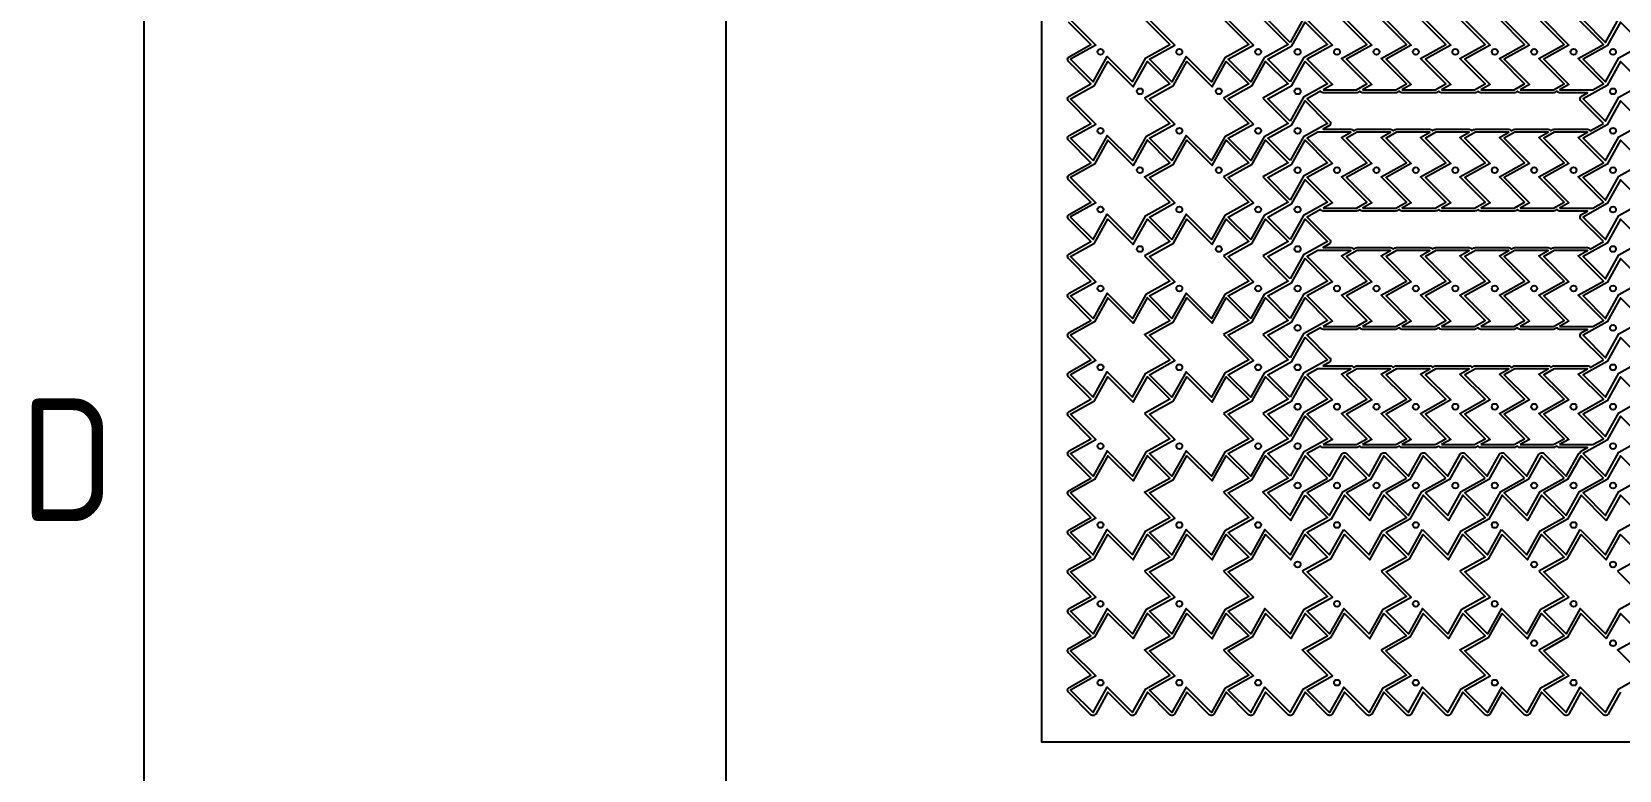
# Model space of a CAD drawing. Header units: millimetres. Extents: x -28 to 301, y -25 to 208.
# Drawn here: x -22.61 to 17.66, y 64.28 to 83.01 of the extents above; entities that cross this region are included whole.
import ezdxf
from ezdxf.enums import TextEntityAlignment as Align

# ---------------------------------------------------------------- set-up
doc = ezdxf.new("R2010")
doc.units = ezdxf.units.MM
doc.header["$MEASUREMENT"] = 0
for name, color, linetype in [('1_copper', 7, 'Continuous'), ('drills_via_1_64', 7, 'Continuous'), ('outline', 7, 'Continuous'), ('Title Block', 7, 'Continuous')]:
    doc.layers.add(name, color=color, linetype=linetype)
doc.styles.add('ACISOTS', font='isocp.shx', dxfattribs={"height": 1})
doc.styles.add('ISO Proportional', font='isocp.shx')

# ---------------------------------------------------------------- blocks, each defined once
blk = doc.blocks.new('*U35')
blk.add_lwpolyline([(0.758, 0.188), (0.188, 0.758), (-0.151, 0.151), (-0.758, -0.188), (-0.188, -0.758), (0.151, -0.151)], close=True)
blk = doc.blocks.new('*U37')
at = {"color": 0, "linetype": 'ByBlock', "lineweight": -2, "transparency": 16777216}
for p in [(0, 0), (1, 0), (2, 0), (3, 0), (4, 0), (5, 0), (6, 0), (7, 0), (8, 0), (9, 0), (10, 0), (11, 0), (12, 0), (13, 0), (14, 0), (15, 0), (16, 0), (17, 0), (18, 0), (19, 0), (20, 0), (21, 0), (22, 0), (23, 0), (24, 0), (25, 0)]:
    blk.add_blockref('*U35', p, dxfattribs=at)
blk = doc.blocks.new('*U54')
blk.add_lwpolyline([(-0.354, -0.962), (0.49, -0.962), (0.758, -0.812), (0.117, -0.171), (0.758, 0.188), (0.117, 0.829), (0.354, 0.962), (-0.49, 0.962), (-0.758, 0.812), (-0.117, 0.171), (-0.758, -0.188), (-0.117, -0.829)], close=True)
blk = doc.blocks.new('*U55')
at = {"color": 0, "linetype": 'ByBlock', "lineweight": -2, "transparency": 16777216}
for p in [(-6, 0), (-5, 0), (-4, 0), (-3, 0), (-2, 0), (-1, 0), (0, 0)]:
    blk.add_blockref('*U54', p, dxfattribs=at)
blk = doc.blocks.new('*U51')
for points in [[(4.258, 1.188), (3.688, 1.758), (3.349, 1.151), (2.742, 0.812), (3.312, 0.242), (3.651, 0.849)], [(4.258, 0.188), (3.688, 0.758), (3.349, 0.151), (2.742, -0.188), (3.312, -0.758), (3.651, -0.151)], [(4.258, -0.812), (3.688, -0.242), (3.349, -0.849), (2.742, -1.188), (3.312, -1.758), (3.651, -1.151)]]:
    blk.add_lwpolyline(points, close=True)
blk.add_blockref('*U55', (2.5, 0))
blk = doc.blocks.new('*U53')
at = {"color": 0, "linetype": 'ByBlock', "lineweight": -2, "transparency": 16777216}
for p in [(0, 0), (0, -3), (0, -6), (0, -9)]:
    blk.add_blockref('*U51', p, dxfattribs=at)
blk = doc.blocks.new('*U56')
blk.add_lwpolyline([(0.117, 0.329), (0.758, -0.312), (0.151, -0.651), (-0.188, -1.258), (-0.758, -0.688), (-0.117, -0.329), (-0.758, 0.312), (-0.151, 0.651), (0.188, 1.258), (0.758, 0.688)], close=True)
blk = doc.blocks.new('*U57')
at = {"color": 0, "linetype": 'ByBlock', "lineweight": -2, "transparency": 16777216}
for p in [(0, 0), (0, -2), (0, -4), (0, -6), (0, -8), (0, -10), (0, -12), (0, -14), (0, -16), (0, -18), (0, -20), (0, -22)]:
    blk.add_blockref('*U56', p, dxfattribs=at)
blk = doc.blocks.new('*U67')
blk.add_lwpolyline([(-0.329, -0.117), (0.312, -0.758), (0.651, -0.151), (1.258, 0.188), (0.688, 0.758), (0.329, 0.117), (-0.312, 0.758), (-0.651, 0.151), (-1.258, -0.188), (-0.688, -0.758)], close=True)
blk = doc.blocks.new('*U69')
at = {"color": 0, "linetype": 'ByBlock', "lineweight": -2, "transparency": 16777216}
for p in [(0, 0), (2, 0), (4, 0), (6, 0)]:
    blk.add_blockref('*U67', p, dxfattribs=at)
blk = doc.blocks.new('*U71')
blk.add_lwpolyline([(0.758, 0.188), (0.188, 0.758), (-0.151, 0.151), (-0.758, -0.188), (-0.188, -0.758), (0.151, -0.151)], close=True)
blk = doc.blocks.new('*U72')
at = {"color": 0, "linetype": 'ByBlock', "lineweight": -2, "transparency": 16777216}
for p in [(0, 0), (1, 0), (2, 0), (3, 0), (4, 0), (5, 0), (6, 0), (7, 0), (8, 0)]:
    blk.add_blockref('*U71', p, dxfattribs=at)
blk = doc.blocks.new('Title Block')
at = {"layer": 'Title Block'}
blk.add_line((11, 284.23), (11, 10), dxfattribs=at)
at = {"layer": 'Title Block', "style": 'ISO Proportional'}
blk.add_text('D', height=3.96, dxfattribs=at).set_placement((8.525, 124.345), align=Align.MIDDLE)
at = {"layer": 'Title Block', "lineweight": 35, "style": 'ACISOTS'}
for tag, p, height in [('FILE_NAME', (254.412, 53.895), 3), ('FSCM_NO', (293.682, 53.036), 3), ('SHEET', (326.775, 52.113), 3), ('SCALE', (368.025, 52.113), 3), ('SIZE', (254.703, 48.23), 3), ('DESIGN_ACTIVITY', (328.785, 43.136), 3.5), ('CHECK_DATE', (254.412, 41.895), 3), ('CHECK_DATE', (254.703, 36.143), 3), ('CHECKED_BY', (277.956, 36.143), 3), ('SHEETNAME', (326.775, 30.475), 6), ('APPROVAL_DATE', (254.703, 30.171), 3), ('APPROVED_BY', (277.956, 30.171), 3), ('DRAWING_SUBTITLE', (328.785, 25.443), 3), ('ISSUE_DATE', (254.703, 24.084), 3), ('ISSUED_BY', (277.956, 24.084), 3), ('REVISION', (254.703, 18.084), 3), ('SHEETNUMBER-NAME', (326.775, 11.765), 6), ('CONTRACT_NO', (254.703, 12.084), 3.5)]:
    blk.add_attdef(tag, p, '', height=height, dxfattribs=at)

msp = doc.modelspace()

# ---------------------------------------------------------------- linework, layer by layer
for points in [[(7.61706, 83.3292), (8.25848, 82.68778), (7.65162, 82.34852), (7.31236, 81.74166), (6.67094, 82.38308), (6.31236, 81.74166), (5.74218, 82.31185), (6.3836, 82.67043), (5.74218, 83.31185), (6.34904, 83.65111), (6.6883, 84.25797), (7.32972, 83.61655), (7.68829, 84.25797), (8.25848, 83.68778)], [(5.61706, 81.3292), (6.25848, 80.68778), (5.65162, 80.34852), (5.31236, 79.74166), (4.67094, 80.38308), (4.31236, 79.74166), (3.74218, 80.31185), (4.3836, 80.67043), (3.74218, 81.31185), (4.34904, 81.65111), (4.6883, 82.25797), (5.32972, 81.61655), (5.68829, 82.25797), (6.25848, 81.68778)], [(7.61706, 81.3292), (8.25848, 80.68778), (7.65162, 80.34852), (7.31236, 79.74166), (6.67094, 80.38308), (6.31236, 79.74166), (5.74218, 80.31185), (6.3836, 80.67043), (5.74218, 81.31185), (6.34904, 81.65111), (6.6883, 82.25797), (7.32972, 81.61655), (7.68829, 82.25797), (8.25848, 81.68778)], [(7.61706, 79.3292), (8.25848, 78.68778), (7.65162, 78.34852), (7.31236, 77.74166), (6.67094, 78.38308), (6.31236, 77.74166), (5.74218, 78.31185), (6.3836, 78.67043), (5.74218, 79.31185), (6.34904, 79.65111), (6.6883, 80.25797), (7.32972, 79.61655), (7.68829, 80.25797), (8.25848, 79.68778)], [(5.61706, 77.3292), (6.25848, 76.68778), (5.65162, 76.34852), (5.31236, 75.74166), (4.67094, 76.38308), (4.31236, 75.74166), (3.74218, 76.31185), (4.3836, 76.67043), (3.74218, 77.31185), (4.34904, 77.65111), (4.6883, 78.25797), (5.32972, 77.61655), (5.68829, 78.25797), (6.25848, 77.68778)], [(7.61706, 77.3292), (8.25848, 76.68778), (7.65162, 76.34852), (7.31236, 75.74166), (6.67094, 76.38308), (6.31236, 75.74166), (5.74218, 76.31185), (6.3836, 76.67043), (5.74218, 77.31185), (6.34904, 77.65111), (6.6883, 78.25797), (7.32972, 77.61655), (7.68829, 78.25797), (8.25848, 77.68778)], [(7.61706, 75.3292), (8.25848, 74.68778), (7.65162, 74.34852), (7.31236, 73.74166), (6.67094, 74.38308), (6.31236, 73.74166), (5.74218, 74.31185), (6.3836, 74.67043), (5.74218, 75.31185), (6.34904, 75.65111), (6.6883, 76.25797), (7.32972, 75.61655), (7.68829, 76.25797), (8.25848, 75.68778)], [(5.61706, 73.3292), (6.25848, 72.68778), (5.65162, 72.34852), (5.31236, 71.74166), (4.67094, 72.38308), (4.31236, 71.74166), (3.74218, 72.31185), (4.3836, 72.67043), (3.74218, 73.31185), (4.34904, 73.65111), (4.6883, 74.25797), (5.32972, 73.61655), (5.68829, 74.25797), (6.25848, 73.68778)], [(7.61706, 73.3292), (8.25848, 72.68778), (7.65162, 72.34852), (7.31236, 71.74166), (6.67094, 72.38308), (6.31236, 71.74166), (5.74218, 72.31185), (6.3836, 72.67043), (5.74218, 73.31185), (6.34904, 73.65111), (6.6883, 74.25797), (7.32972, 73.61655), (7.68829, 74.25797), (8.25848, 73.68778)], [(7.61706, 71.3292), (8.25848, 70.68778), (7.65162, 70.34852), (7.31236, 69.74166), (6.67094, 70.38308), (6.31236, 69.74166), (5.74218, 70.31185), (6.3836, 70.67043), (5.74218, 71.31185), (6.34904, 71.65111), (6.6883, 72.25797), (7.32972, 71.61655), (7.68829, 72.25797), (8.25848, 71.68778)], [(9.68829, 71.25797), (10.25848, 70.68778), (9.65162, 70.34852), (9.31236, 69.74166), (8.67094, 70.38308), (8.31236, 69.74166), (7.74218, 70.31185), (8.3836, 70.67043), (7.74218, 71.31185), (8.34904, 71.65111), (8.68829, 72.25797), (9.25848, 71.68778), (8.61706, 71.3292), (9.32972, 70.61655)], [(5.61706, 69.3292), (6.25848, 68.68778), (5.65162, 68.34852), (5.31236, 67.74166), (4.67094, 68.38308), (4.31236, 67.74166), (3.74218, 68.31185), (4.3836, 68.67043), (3.74218, 69.31185), (4.34904, 69.65111), (4.6883, 70.25797), (5.32972, 69.61655), (5.68829, 70.25797), (6.25848, 69.68778)], [(7.61706, 69.3292), (8.25848, 68.68778), (7.65162, 68.34852), (7.31236, 67.74166), (6.67094, 68.38308), (6.31236, 67.74166), (5.74218, 68.31185), (6.3836, 68.67043), (5.74218, 69.31185), (6.34904, 69.65111), (6.6883, 70.25797), (7.32972, 69.61655), (7.68829, 70.25797), (8.25848, 69.68778)], [(9.61706, 69.3292), (10.25848, 68.68778), (9.65162, 68.34852), (9.31236, 67.74166), (8.67094, 68.38308), (8.31236, 67.74166), (7.74218, 68.31185), (8.3836, 68.67043), (7.74218, 69.31185), (8.34904, 69.65111), (8.6883, 70.25797), (9.32972, 69.61655), (9.68829, 70.25797), (10.25848, 69.68778)], [(11.61706, 69.3292), (12.25848, 68.68778), (11.65162, 68.34852), (11.31236, 67.74166), (10.67094, 68.38308), (10.31236, 67.74166), (9.74218, 68.31185), (10.3836, 68.67043), (9.74218, 69.31185), (10.34904, 69.65111), (10.6883, 70.25797), (11.32972, 69.61655), (11.68829, 70.25797), (12.25848, 69.68778)], [(13.61706, 69.3292), (14.25848, 68.68778), (13.65162, 68.34852), (13.31236, 67.74166), (12.67094, 68.38308), (12.31236, 67.74166), (11.74218, 68.31185), (12.3836, 68.67043), (11.74218, 69.31185), (12.34904, 69.65111), (12.6883, 70.25797), (13.32972, 69.61655), (13.68829, 70.25797), (14.25848, 69.68778)], [(15.61706, 69.3292), (16.25848, 68.68778), (15.65162, 68.34852), (15.31236, 67.74166), (14.67094, 68.38308), (14.31236, 67.74166), (13.74218, 68.31185), (14.3836, 68.67043), (13.74218, 69.31185), (14.34904, 69.65111), (14.6883, 70.25797), (15.32972, 69.61655), (15.68829, 70.25797), (16.25848, 69.68778)], [(17.61706, 69.3292), (18.25848, 68.68778), (17.65162, 68.34852), (17.31236, 67.74166), (16.67094, 68.38308), (16.31236, 67.74166), (15.74218, 68.31185), (16.3836, 68.67043), (15.74218, 69.31185), (16.34904, 69.65111), (16.6883, 70.25797), (17.32972, 69.61655), (17.68829, 70.25797), (18.25848, 69.68778)], [(7.61706, 67.3292), (8.25848, 66.68778), (7.65162, 66.34852), (7.31236, 65.74166), (6.67094, 66.38308), (6.31236, 65.74166), (5.74218, 66.31185), (6.3836, 66.67043), (5.74218, 67.31185), (6.34904, 67.65111), (6.6883, 68.25797), (7.32972, 67.61655), (7.68829, 68.25797), (8.25848, 67.68778)], [(11.61706, 67.3292), (12.25848, 66.68778), (11.65162, 66.34852), (11.31236, 65.74166), (10.67094, 66.38308), (10.31236, 65.74166), (9.74218, 66.31185), (10.3836, 66.67043), (9.74218, 67.31185), (10.34904, 67.65111), (10.6883, 68.25797), (11.32972, 67.61655), (11.68829, 68.25797), (12.25848, 67.68778)], [(15.61706, 67.3292), (16.25848, 66.68778), (15.65162, 66.34852), (15.31236, 65.74166), (14.67094, 66.38308), (14.31236, 65.74166), (13.74218, 66.31185), (14.3836, 66.67043), (13.74218, 67.31185), (14.34904, 67.65111), (14.6883, 68.25797), (15.32972, 67.61655), (15.68829, 68.25797), (16.25848, 67.68778)]]:
    msp.add_lwpolyline(points, close=True)
at = {"layer": '1_copper'}
for points in [[(97, 105), (3, 105), (3, 65), (97, 65)], [(5.31236, 81.74166), (5.65157, 82.34843), (6.25834, 82.68764), (6.25842, 82.68823), (5.61735, 83.3293), (6.25834, 83.68764), (6.25842, 83.68823), (5.68823, 84.25842), (5.68764, 84.25834), (5.3293, 83.61735), (4.68823, 84.25842), (4.68764, 84.25834), (4.34843, 83.65157), (3.74166, 83.31236), (3.74158, 83.31177), (4.38265, 82.6707), (3.74166, 82.31236), (3.74158, 82.31177), (4.31177, 81.74158), (4.31236, 81.74166), (4.6707, 82.38265), (5.31177, 81.74158)], [(17.25799, 80.68799), (16.68789, 81.25808), (16.67719, 81.27152), (16.66765, 81.29422), (16.66585, 81.31878), (16.67195, 81.34264), (16.68534, 81.36331), (16.70462, 81.37863), (16.85338, 81.4618), (16.14623, 81.4618), (16.11916, 81.46677), (16.09785, 81.4791), (16.08158, 81.49759), (16.08013, 81.50103), (16.0273, 81.4715), (16.01438, 81.46578), (15.99007, 81.4618), (15.14623, 81.4618), (15.11916, 81.46677), (15.09785, 81.4791), (15.08158, 81.49759), (15.08013, 81.50103), (15.0273, 81.4715), (15.01437, 81.46578), (14.99007, 81.4618), (14.14623, 81.4618), (14.11916, 81.46677), (14.09785, 81.4791), (14.08158, 81.49759), (14.08013, 81.50103), (14.0273, 81.4715), (14.01437, 81.46578), (13.99007, 81.4618), (13.14623, 81.4618), (13.11916, 81.46677), (13.09785, 81.4791), (13.08158, 81.49759), (13.08013, 81.50103), (13.0273, 81.4715), (13.01437, 81.46578), (12.99007, 81.4618), (12.14623, 81.4618), (12.11916, 81.46677), (12.09785, 81.4791), (12.08158, 81.49759), (12.08013, 81.50103), (12.0273, 81.4715), (12.01437, 81.46578), (11.99007, 81.4618), (11.14623, 81.4618), (11.11916, 81.46677), (11.09785, 81.4791), (11.08158, 81.49759), (11.08013, 81.50103), (11.0273, 81.4715), (11.01437, 81.46578), (10.99007, 81.4618), (10.14623, 81.4618), (10.11916, 81.46677), (10.09785, 81.4791), (10.08158, 81.49759), (10.08013, 81.50103), (9.74201, 81.31201), (10.31211, 80.74192), (10.32281, 80.72848), (10.33235, 80.70578), (10.33415, 80.68122), (10.32805, 80.65736), (10.31466, 80.63669), (10.29538, 80.62137), (10.14662, 80.5382), (10.85377, 80.5382), (10.88084, 80.53323), (10.90215, 80.5209), (10.91842, 80.50241), (10.91987, 80.49897), (10.9727, 80.5285), (10.98563, 80.53423), (11.00993, 80.5382), (11.85377, 80.5382), (11.88084, 80.53323), (11.90215, 80.5209), (11.91842, 80.50241), (11.91987, 80.49897), (11.9727, 80.5285), (11.98563, 80.53423), (12.00993, 80.5382), (12.85377, 80.5382), (12.88084, 80.53323), (12.90215, 80.5209), (12.91842, 80.50241), (12.91987, 80.49897), (12.9727, 80.5285), (12.98563, 80.53423), (13.00993, 80.5382), (13.85377, 80.5382), (13.88084, 80.53323), (13.90215, 80.5209), (13.91842, 80.50241), (13.91987, 80.49897), (13.9727, 80.5285), (13.98563, 80.53423), (14.00993, 80.5382), (14.85377, 80.5382), (14.88084, 80.53323), (14.90215, 80.5209), (14.91842, 80.50241), (14.91987, 80.49897), (14.9727, 80.5285), (14.98563, 80.53423), (15.00993, 80.5382), (15.85377, 80.5382), (15.88084, 80.53323), (15.90215, 80.5209), (15.91842, 80.50241), (15.91987, 80.49897), (15.9727, 80.5285), (15.98563, 80.53423), (16.00993, 80.5382), (16.85377, 80.5382), (16.88084, 80.53323), (16.90215, 80.5209), (16.91842, 80.50241), (16.91987, 80.49897)], [(5.31236, 77.74166), (5.65157, 78.34843), (6.25834, 78.68764), (6.25842, 78.68823), (5.61735, 79.3293), (6.25834, 79.68764), (6.25842, 79.68823), (5.68823, 80.25842), (5.68764, 80.25834), (5.3293, 79.61735), (4.68823, 80.25842), (4.68764, 80.25834), (4.34843, 79.65157), (3.74166, 79.31236), (3.74158, 79.31177), (4.38265, 78.6707), (3.74166, 78.31236), (3.74158, 78.31177), (4.31177, 77.74158), (4.31236, 77.74166), (4.6707, 78.38265), (5.31177, 77.74158)], [(17.25799, 77.68799), (16.68789, 78.25808), (16.67719, 78.27152), (16.66765, 78.29422), (16.66585, 78.31878), (16.67195, 78.34264), (16.68534, 78.36331), (16.70462, 78.37863), (16.85338, 78.4618), (16.14623, 78.4618), (16.11916, 78.46677), (16.09785, 78.4791), (16.08158, 78.49759), (16.08013, 78.50103), (16.0273, 78.4715), (16.01438, 78.46578), (15.99007, 78.4618), (15.14623, 78.4618), (15.11916, 78.46677), (15.09785, 78.4791), (15.08158, 78.49759), (15.08013, 78.50103), (15.0273, 78.4715), (15.01437, 78.46578), (14.99007, 78.4618), (14.14623, 78.4618), (14.11916, 78.46677), (14.09785, 78.4791), (14.08158, 78.49759), (14.08013, 78.50103), (14.0273, 78.4715), (14.01437, 78.46578), (13.99007, 78.4618), (13.14623, 78.4618), (13.11916, 78.46677), (13.09785, 78.4791), (13.08158, 78.49759), (13.08013, 78.50103), (13.0273, 78.4715), (13.01437, 78.46578), (12.99007, 78.4618), (12.14623, 78.4618), (12.11916, 78.46677), (12.09785, 78.4791), (12.08158, 78.49759), (12.08013, 78.50103), (12.0273, 78.4715), (12.01437, 78.46578), (11.99007, 78.4618), (11.14623, 78.4618), (11.11916, 78.46677), (11.09785, 78.4791), (11.08158, 78.49759), (11.08013, 78.50103), (11.0273, 78.4715), (11.01437, 78.46578), (10.99007, 78.4618), (10.14623, 78.4618), (10.11916, 78.46677), (10.09785, 78.4791), (10.08158, 78.49759), (10.08013, 78.50103), (9.74201, 78.31201), (10.31211, 77.74192), (10.32281, 77.72848), (10.33235, 77.70578), (10.33415, 77.68122), (10.32805, 77.65736), (10.31466, 77.63669), (10.29538, 77.62137), (10.14662, 77.5382), (10.85377, 77.5382), (10.88084, 77.53323), (10.90215, 77.5209), (10.91842, 77.50241), (10.91987, 77.49897), (10.9727, 77.5285), (10.98563, 77.53423), (11.00993, 77.5382), (11.85377, 77.5382), (11.88084, 77.53323), (11.90215, 77.5209), (11.91842, 77.50241), (11.91987, 77.49897), (11.9727, 77.5285), (11.98563, 77.53423), (12.00993, 77.5382), (12.85377, 77.5382), (12.88084, 77.53323), (12.90215, 77.5209), (12.91842, 77.50241), (12.91987, 77.49897), (12.9727, 77.5285), (12.98563, 77.53423), (13.00993, 77.5382), (13.85377, 77.5382), (13.88084, 77.53323), (13.90215, 77.5209), (13.91842, 77.50241), (13.91987, 77.49897), (13.9727, 77.5285), (13.98563, 77.53423), (14.00993, 77.5382), (14.85377, 77.5382), (14.88084, 77.53323), (14.90215, 77.5209), (14.91842, 77.50241), (14.91987, 77.49897), (14.9727, 77.5285), (14.98563, 77.53423), (15.00993, 77.5382), (15.85377, 77.5382), (15.88084, 77.53323), (15.90215, 77.5209), (15.91842, 77.50241), (15.91987, 77.49897), (15.9727, 77.5285), (15.98563, 77.53423), (16.00993, 77.5382), (16.85377, 77.5382), (16.88084, 77.53323), (16.90215, 77.5209), (16.91842, 77.50241), (16.91987, 77.49897)], [(5.31236, 73.74166), (5.65157, 74.34843), (6.25834, 74.68764), (6.25842, 74.68823), (5.61735, 75.3293), (6.25834, 75.68764), (6.25842, 75.68823), (5.68823, 76.25842), (5.68764, 76.25834), (5.3293, 75.61735), (4.68823, 76.25842), (4.68764, 76.25834), (4.34843, 75.65157), (3.74166, 75.31236), (3.74158, 75.31177), (4.38265, 74.6707), (3.74166, 74.31236), (3.74158, 74.31177), (4.31177, 73.74158), (4.31236, 73.74166), (4.6707, 74.38265), (5.31177, 73.74158)], [(17.25799, 74.68799), (16.68789, 75.25808), (16.67719, 75.27152), (16.66765, 75.29422), (16.66585, 75.31878), (16.67195, 75.34264), (16.68534, 75.36331), (16.70462, 75.37863), (16.85338, 75.4618), (16.14623, 75.4618), (16.11916, 75.46677), (16.09785, 75.4791), (16.08158, 75.49759), (16.08013, 75.50103), (16.0273, 75.4715), (16.01438, 75.46578), (15.99007, 75.4618), (15.14623, 75.4618), (15.11916, 75.46677), (15.09785, 75.4791), (15.08158, 75.49759), (15.08013, 75.50103), (15.0273, 75.4715), (15.01437, 75.46578), (14.99007, 75.4618), (14.14623, 75.4618), (14.11916, 75.46677), (14.09785, 75.4791), (14.08158, 75.49759), (14.08013, 75.50103), (14.0273, 75.4715), (14.01437, 75.46578), (13.99007, 75.4618), (13.14623, 75.4618), (13.11916, 75.46677), (13.09785, 75.4791), (13.08158, 75.49759), (13.08013, 75.50103), (13.0273, 75.4715), (13.01437, 75.46578), (12.99007, 75.4618), (12.14623, 75.4618), (12.11916, 75.46677), (12.09785, 75.4791), (12.08158, 75.49759), (12.08013, 75.50103), (12.0273, 75.4715), (12.01437, 75.46578), (11.99007, 75.4618), (11.14623, 75.4618), (11.11916, 75.46677), (11.09785, 75.4791), (11.08158, 75.49759), (11.08013, 75.50103), (11.0273, 75.4715), (11.01437, 75.46578), (10.99007, 75.4618), (10.14623, 75.4618), (10.11916, 75.46677), (10.09785, 75.4791), (10.08158, 75.49759), (10.08013, 75.50103), (9.74201, 75.31201), (10.31211, 74.74192), (10.32281, 74.72848), (10.33235, 74.70578), (10.33415, 74.68122), (10.32805, 74.65736), (10.31466, 74.63669), (10.29538, 74.62137), (10.14662, 74.5382), (10.85377, 74.5382), (10.88084, 74.53323), (10.90215, 74.5209), (10.91842, 74.50241), (10.91987, 74.49897), (10.9727, 74.5285), (10.98563, 74.53423), (11.00993, 74.5382), (11.85377, 74.5382), (11.88084, 74.53323), (11.90215, 74.5209), (11.91842, 74.50241), (11.91987, 74.49897), (11.9727, 74.5285), (11.98563, 74.53423), (12.00993, 74.5382), (12.85377, 74.5382), (12.88084, 74.53323), (12.90215, 74.5209), (12.91842, 74.50241), (12.91987, 74.49897), (12.9727, 74.5285), (12.98563, 74.53423), (13.00993, 74.5382), (13.85377, 74.5382), (13.88084, 74.53323), (13.90215, 74.5209), (13.91842, 74.50241), (13.91987, 74.49897), (13.9727, 74.5285), (13.98563, 74.53423), (14.00993, 74.5382), (14.85377, 74.5382), (14.88084, 74.53323), (14.90215, 74.5209), (14.91842, 74.50241), (14.91987, 74.49897), (14.9727, 74.5285), (14.98563, 74.53423), (15.00993, 74.5382), (15.85377, 74.5382), (15.88084, 74.53323), (15.90215, 74.5209), (15.91842, 74.50241), (15.91987, 74.49897), (15.9727, 74.5285), (15.98563, 74.53423), (16.00993, 74.5382), (16.85377, 74.5382), (16.88084, 74.53323), (16.90215, 74.5209), (16.91842, 74.50241), (16.91987, 74.49897)], [(16.62137, 72.29538), (16.63138, 72.30934), (16.65063, 72.3247), (16.66908, 72.33141), (16.67195, 72.34264), (16.68534, 72.36331), (16.70462, 72.37863), (16.85338, 72.4618), (16.14623, 72.4618), (16.11916, 72.46677), (16.09785, 72.4791), (16.08158, 72.49759), (16.08013, 72.50103), (16.0273, 72.4715), (16.01438, 72.46578), (15.99007, 72.4618), (15.14623, 72.4618), (15.11916, 72.46677), (15.09785, 72.4791), (15.08158, 72.49759), (15.08013, 72.50103), (15.0273, 72.4715), (15.01437, 72.46578), (14.99007, 72.4618), (14.14623, 72.4618), (14.11916, 72.46677), (14.09785, 72.4791), (14.08158, 72.49759), (14.08013, 72.50103), (14.0273, 72.4715), (14.01437, 72.46578), (13.99007, 72.4618), (13.14623, 72.4618), (13.11916, 72.46677), (13.09785, 72.4791), (13.08158, 72.49759), (13.08013, 72.50103), (13.0273, 72.4715), (13.01437, 72.46578), (12.99007, 72.4618), (12.14623, 72.4618), (12.11916, 72.46677), (12.09785, 72.4791), (12.08158, 72.49759), (12.08013, 72.50103), (12.0273, 72.4715), (12.01437, 72.46578), (11.99007, 72.4618), (11.14623, 72.4618), (11.11916, 72.46677), (11.09785, 72.4791), (11.08158, 72.49759), (11.08013, 72.50103), (11.0273, 72.4715), (11.01437, 72.46578), (10.99007, 72.4618), (10.14623, 72.4618), (10.11916, 72.46677), (10.09785, 72.4791), (10.08158, 72.49759), (10.08013, 72.50103), (9.74201, 72.31201), (10.31201, 71.74201), (10.62137, 72.29538), (10.63138, 72.30934), (10.65063, 72.3247), (10.67377, 72.33312), (10.69839, 72.33374), (10.72193, 72.32648), (10.74192, 72.31211), (11.31201, 71.74201), (11.62137, 72.29538), (11.63138, 72.30934), (11.65063, 72.3247), (11.67377, 72.33312), (11.69839, 72.33374), (11.72193, 72.32648), (11.74192, 72.31211), (12.31201, 71.74201), (12.62137, 72.29538), (12.63138, 72.30934), (12.65063, 72.3247), (12.67377, 72.33312), (12.69839, 72.33374), (12.72193, 72.32648), (12.74192, 72.31211), (13.31201, 71.74201), (13.62137, 72.29538), (13.63138, 72.30934), (13.65063, 72.3247), (13.67377, 72.33312), (13.69839, 72.33374), (13.72193, 72.32648), (13.74192, 72.31211), (14.31201, 71.74201), (14.62137, 72.29538), (14.63138, 72.30934), (14.65063, 72.3247), (14.67377, 72.33312), (14.69839, 72.33374), (14.72193, 72.32648), (14.74192, 72.31211), (15.31201, 71.74201), (15.62137, 72.29538), (15.63138, 72.30934), (15.65063, 72.3247), (15.67377, 72.33312), (15.69839, 72.33374), (15.72193, 72.32648), (15.74192, 72.31211), (16.31201, 71.74201)], [(5.31236, 69.74166), (5.65157, 70.34843), (6.25834, 70.68764), (6.25842, 70.68823), (5.61735, 71.3293), (6.25834, 71.68764), (6.25842, 71.68823), (5.68823, 72.25842), (5.68764, 72.25834), (5.3293, 71.61735), (4.68823, 72.25842), (4.68764, 72.25834), (4.34843, 71.65157), (3.74166, 71.31236), (3.74158, 71.31177), (4.38265, 70.6707), (3.74166, 70.31236), (3.74158, 70.31177), (4.31177, 69.74158), (4.31236, 69.74166), (4.6707, 70.38265), (5.31177, 69.74158)], [(5.31236, 65.74166), (5.65157, 66.34843), (6.25834, 66.68764), (6.25842, 66.68823), (5.61735, 67.3293), (6.25834, 67.68764), (6.25842, 67.68823), (5.68823, 68.25842), (5.68764, 68.25834), (5.3293, 67.61735), (4.68823, 68.25842), (4.68764, 68.25834), (4.34843, 67.65157), (3.74166, 67.31236), (3.74158, 67.31177), (4.38265, 66.6707), (3.74166, 66.31236), (3.74158, 66.31177), (4.31177, 65.74158), (4.31236, 65.74166), (4.6707, 66.38265), (5.31177, 65.74158)], [(9.31236, 65.74166), (9.65157, 66.34843), (10.25834, 66.68764), (10.25842, 66.68823), (9.61735, 67.3293), (10.25834, 67.68764), (10.25842, 67.68823), (9.68823, 68.25842), (9.68764, 68.25834), (9.3293, 67.61735), (8.68823, 68.25842), (8.68764, 68.25834), (8.34843, 67.65157), (7.74166, 67.31236), (7.74158, 67.31177), (8.38265, 66.6707), (7.74166, 66.31236), (7.74158, 66.31177), (8.31177, 65.74158), (8.31236, 65.74166), (8.6707, 66.38265), (9.31177, 65.74158)], [(13.31236, 65.74166), (13.65157, 66.34843), (14.25834, 66.68764), (14.25842, 66.68823), (13.61735, 67.3293), (14.25834, 67.68764), (14.25842, 67.68823), (13.68823, 68.25842), (13.68764, 68.25834), (13.3293, 67.61735), (12.68823, 68.25842), (12.68764, 68.25834), (12.34843, 67.65157), (11.74166, 67.31236), (11.74158, 67.31177), (12.38265, 66.6707), (11.74166, 66.31236), (11.74158, 66.31177), (12.31177, 65.74158), (12.31236, 65.74166), (12.6707, 66.38265), (13.31177, 65.74158)], [(17.31236, 65.74166), (17.65157, 66.34843), (18.25834, 66.68764), (18.25842, 66.68823), (17.61735, 67.3293), (18.25834, 67.68764), (18.25842, 67.68823), (17.68823, 68.25842), (17.68764, 68.25834), (17.3293, 67.61735), (16.68823, 68.25842), (16.68764, 68.25834), (16.34843, 67.65157), (15.74166, 67.31236), (15.74158, 67.31177), (16.38265, 66.6707), (15.74166, 66.31236), (15.74158, 66.31177), (16.31177, 65.74158), (16.31236, 65.74166), (16.6707, 66.38265), (17.31177, 65.74158)]]:
    msp.add_lwpolyline(points, close=True, dxfattribs=at)
msp.add_lwpolyline([(17.68799, 66.25799), (17.37863, 65.70462), (17.36862, 65.69066), (17.34937, 65.6753), (17.32623, 65.66688), (17.30161, 65.66626), (17.27808, 65.67352), (17.25808, 65.68789), (16.68799, 66.25799), (16.37863, 65.70462), (16.36862, 65.69066), (16.34937, 65.6753), (16.32623, 65.66688), (16.30161, 65.66626), (16.27808, 65.67352), (16.25808, 65.68789), (15.68799, 66.25799), (15.37863, 65.70462), (15.36862, 65.69066), (15.34937, 65.6753), (15.32623, 65.66688), (15.30161, 65.66626), (15.27807, 65.67352), (15.25808, 65.68789), (14.68799, 66.25799), (14.37863, 65.70462), (14.36862, 65.69066), (14.34937, 65.6753), (14.32623, 65.66688), (14.30161, 65.66626), (14.27807, 65.67352), (14.25808, 65.68789), (13.68799, 66.25799), (13.37863, 65.70462), (13.36862, 65.69066), (13.34937, 65.6753), (13.32623, 65.66688), (13.30161, 65.66626), (13.27807, 65.67352), (13.25808, 65.68789), (12.68799, 66.25799), (12.37863, 65.70462), (12.36862, 65.69066), (12.34937, 65.6753), (12.32623, 65.66688), (12.30161, 65.66626), (12.27807, 65.67352), (12.25808, 65.68789), (11.68799, 66.25799), (11.37863, 65.70462), (11.36862, 65.69066), (11.34937, 65.6753), (11.32623, 65.66688), (11.30161, 65.66626), (11.27807, 65.67352), (11.25808, 65.68789), (10.68799, 66.25799), (10.37863, 65.70462), (10.36862, 65.69066), (10.34937, 65.6753), (10.32623, 65.66688), (10.30161, 65.66626), (10.27807, 65.67352), (10.25808, 65.68789), (9.68799, 66.25799), (9.37863, 65.70462), (9.36862, 65.69066), (9.34937, 65.6753), (9.32623, 65.66688), (9.30161, 65.66626), (9.27807, 65.67352), (9.25808, 65.68789), (8.68799, 66.25799), (8.37863, 65.70462), (8.36862, 65.69066), (8.34937, 65.6753), (8.32623, 65.66688), (8.30161, 65.66626), (8.27808, 65.67352), (8.25808, 65.68789), (7.68799, 66.25799), (7.37863, 65.70462), (7.36862, 65.69066), (7.34937, 65.6753), (7.32622, 65.66688), (7.30161, 65.66626), (7.27808, 65.67352), (7.25808, 65.68789), (6.68799, 66.25799), (6.37863, 65.70462), (6.36862, 65.69066), (6.34937, 65.6753), (6.32622, 65.66688), (6.30161, 65.66626), (6.27808, 65.67352), (6.25808, 65.68789), (5.68827, 66.25771), (5.37896, 65.70443), (5.36862, 65.69011), (5.35956, 65.68168), (5.34927, 65.67482), (5.338, 65.6697), (5.32606, 65.66647), (5.31375, 65.66519), (5.3014, 65.66591), (5.28932, 65.66861), (5.27784, 65.67322), (5.26724, 65.67962), (5.25782, 65.68763), (4.68808, 66.25737), (4.37896, 65.70443), (4.36862, 65.69011), (4.35956, 65.68168), (4.34927, 65.67482), (4.338, 65.6697), (4.32606, 65.66647), (4.31375, 65.66519), (4.3014, 65.66591), (4.28932, 65.66861), (4.27784, 65.67322), (4.26724, 65.67962), (4.25782, 65.68763), (3.68763, 66.25782), (3.67666, 66.27167), (3.67102, 66.28268), (3.66722, 66.29445), (3.66536, 66.30669), (3.66549, 66.31906), (3.66762, 66.33125), (3.67168, 66.34294), (3.67756, 66.35382), (3.68512, 66.36362), (3.69415, 66.37207), (3.70443, 66.37896), (4.25737, 66.68807), (3.68763, 67.25782), (3.67666, 67.27167), (3.67102, 67.28268), (3.66722, 67.29445), (3.66536, 67.30669), (3.66549, 67.31906), (3.66762, 67.33125), (3.67168, 67.34294), (3.67756, 67.35382), (3.68512, 67.36362), (3.69415, 67.37207), (3.70443, 67.37896), (4.25771, 67.68827), (3.68789, 68.25808), (3.67719, 68.27152), (3.66765, 68.29422), (3.66585, 68.31878), (3.67195, 68.34264), (3.68534, 68.36331), (3.70462, 68.37863), (4.25799, 68.68799), (3.68789, 69.25808), (3.67719, 69.27152), (3.66765, 69.29422), (3.66585, 69.31878), (3.67195, 69.34264), (3.68534, 69.36331), (3.70462, 69.37863), (4.25799, 69.68799), (3.68789, 70.25808), (3.67719, 70.27152), (3.66765, 70.29422), (3.66585, 70.31878), (3.67195, 70.34264), (3.68534, 70.36331), (3.70462, 70.37863), (4.25799, 70.68799), (3.68789, 71.25808), (3.67719, 71.27152), (3.66765, 71.29422), (3.66585, 71.31878), (3.67195, 71.34264), (3.68534, 71.36331), (3.70462, 71.37863), (4.25799, 71.68799), (3.68789, 72.25808), (3.67719, 72.27152), (3.66765, 72.29422), (3.66585, 72.31878), (3.67195, 72.34264), (3.68534, 72.36331), (3.70462, 72.37863), (4.25799, 72.68799), (3.68789, 73.25808), (3.67719, 73.27152), (3.66765, 73.29422), (3.66585, 73.31878), (3.67195, 73.34264), (3.68534, 73.36331), (3.70462, 73.37863), (4.25799, 73.68799), (3.68789, 74.25808), (3.67719, 74.27152), (3.66765, 74.29422), (3.66585, 74.31878), (3.67195, 74.34264), (3.68534, 74.36331), (3.70462, 74.37863), (4.25799, 74.68799), (3.68789, 75.25808), (3.67719, 75.27152), (3.66765, 75.29422), (3.66585, 75.31878), (3.67195, 75.34264), (3.68534, 75.36331), (3.70462, 75.37863), (4.25799, 75.68799), (3.68789, 76.25808), (3.67719, 76.27152), (3.66765, 76.29422), (3.66585, 76.31878), (3.67195, 76.34264), (3.68534, 76.36331), (3.70462, 76.37863), (4.25799, 76.68799), (3.68789, 77.25808), (3.67719, 77.27152), (3.66765, 77.29422), (3.66585, 77.31878), (3.67195, 77.34264), (3.68534, 77.36331), (3.70462, 77.37863), (4.25799, 77.68799), (3.68789, 78.25808), (3.67719, 78.27152), (3.66765, 78.29422), (3.66585, 78.31878), (3.67195, 78.34264), (3.68534, 78.36331), (3.70462, 78.37863), (4.25799, 78.68799), (3.68789, 79.25808), (3.67719, 79.27152), (3.66765, 79.29422), (3.66585, 79.31878), (3.67195, 79.34264), (3.68534, 79.36331), (3.70462, 79.37863), (4.25799, 79.68799), (3.68789, 80.25808), (3.67719, 80.27152), (3.66765, 80.29422), (3.66585, 80.31878), (3.67195, 80.34264), (3.68534, 80.36331), (3.70462, 80.37863), (4.25799, 80.68799), (3.68789, 81.25808), (3.67719, 81.27152), (3.66765, 81.29422), (3.66585, 81.31878), (3.67195, 81.34264), (3.68534, 81.36331), (3.70462, 81.37863), (4.25799, 81.68799), (3.68789, 82.25808), (3.67719, 82.27152), (3.66765, 82.29422), (3.66585, 82.31878), (3.67195, 82.34264), (3.68534, 82.36331), (3.70462, 82.37863), (4.25799, 82.68799), (3.68789, 83.25808)], dxfattribs=at)
at = {"layer": 'drills_via_1_64'}
for centre in [(4.5, 82.5), (6.5, 82.5), (8.5, 82.5), (9.5, 82.5), (10.5, 82.5), (11.5, 82.5), (12.5, 82.5), (13.5, 82.5), (14.5, 82.5), (15.5, 82.5), (16.5, 82.5), (17.5, 82.5), (5.5, 81.5), (7.5, 81.5), (9.5, 81.5), (17.5, 81.5), (4.5, 80.5), (6.5, 80.5), (8.5, 80.5), (9.5, 80.5), (17.5, 80.5), (5.5, 79.5), (7.5, 79.5), (9.5, 79.5), (10.5, 79.5), (11.5, 79.5), (12.5, 79.5), (13.5, 79.5), (14.5, 79.5), (15.5, 79.5), (16.5, 79.5), (17.5, 79.5), (4.5, 78.5), (6.5, 78.5), (8.5, 78.5), (9.5, 78.5), (17.5, 78.5), (5.5, 77.5), (7.5, 77.5), (9.5, 77.5), (17.5, 77.5), (4.5, 76.5), (6.5, 76.5), (8.5, 76.5), (9.5, 76.5), (10.5, 76.5), (11.5, 76.5), (12.5, 76.5), (13.5, 76.5), (14.5, 76.5), (15.5, 76.5), (16.5, 76.5), (17.5, 76.5), (9.5, 75.5), (17.5, 75.5), (4.5, 74.5), (6.5, 74.5), (8.5, 74.5), (9.5, 74.5), (17.5, 74.5), (9.5, 73.5), (10.5, 73.5), (11.5, 73.5), (12.5, 73.5), (13.5, 73.5), (14.5, 73.5), (15.5, 73.5), (16.5, 73.5), (17.5, 73.5), (4.5, 72.5), (6.5, 72.5), (8.5, 72.5), (9.5, 72.5), (17.5, 72.5), (9.5, 71.5), (10.5, 71.5), (11.5, 71.5), (12.5, 71.5), (13.5, 71.5), (14.5, 71.5), (15.5, 71.5), (16.5, 71.5), (17.5, 71.5), (4.5, 70.5), (6.5, 70.5), (8.5, 70.5), (10.5, 70.5), (12.5, 70.5), (14.5, 70.5), (16.5, 70.5), (9.5, 69.5), (15.5, 69.5), (17.5, 69.5), (4.5, 68.5), (6.5, 68.5), (10.5, 68.5), (12.5, 68.5), (14.5, 68.5), (16.5, 68.5), (15.5, 67.5), (17.5, 67.5), (4.5, 66.5), (6.5, 66.5), (8.5, 66.5), (10.5, 66.5), (12.5, 66.5), (14.5, 66.5), (16.5, 66.5)]:
    msp.add_circle(centre, 0.075, dxfattribs=at)
at = {"layer": 'outline'}
msp.add_lwpolyline([(-5, 167), (-5, 3), (-5, 3), (-4.98858, 2.73853), (-4.95442, 2.47906), (-4.89778, 2.22354), (-4.81908, 1.97394), (-4.71892, 1.73214), (-4.59808, 1.5), (-4.45746, 1.27927), (-4.29813, 1.07164), (-4.12132, 0.87868), (-3.92836, 0.70187), (-3.72073, 0.54254), (-3.5, 0.40192), (-3.26786, 0.28108), (-3.02606, 0.18092), (-2.77646, 0.10222), (-2.52094, 0.04558), (-2.26147, 0.01142), (-2, 0), (99, 0)], dxfattribs=at)

# ---------------------------------------------------------------- block references
at = {"linetype": 'Continuous', "xscale": 0.7843488026494568, "yscale": 0.7843488026494568, "zscale": 0.7843488026494568}
msp.add_blockref('Title Block', (-28.39371, -25.37379), dxfattribs=at)
at = {"xscale": -1, "rotation": 90}
msp.add_blockref('*U37', (9.50033, 97.49981), dxfattribs=at)
at = {"linetype": 'Continuous'}
for name, p in [('*U57', (8.50033, 94.99981)), ('*U53', (14, 82.5)), ('*U72', (9.50033, 71.49981)), ('*U69', (11.00033, 70.49981))]:
    msp.add_blockref(name, p, dxfattribs=at)

doc.saveas('drawing.dxf')
